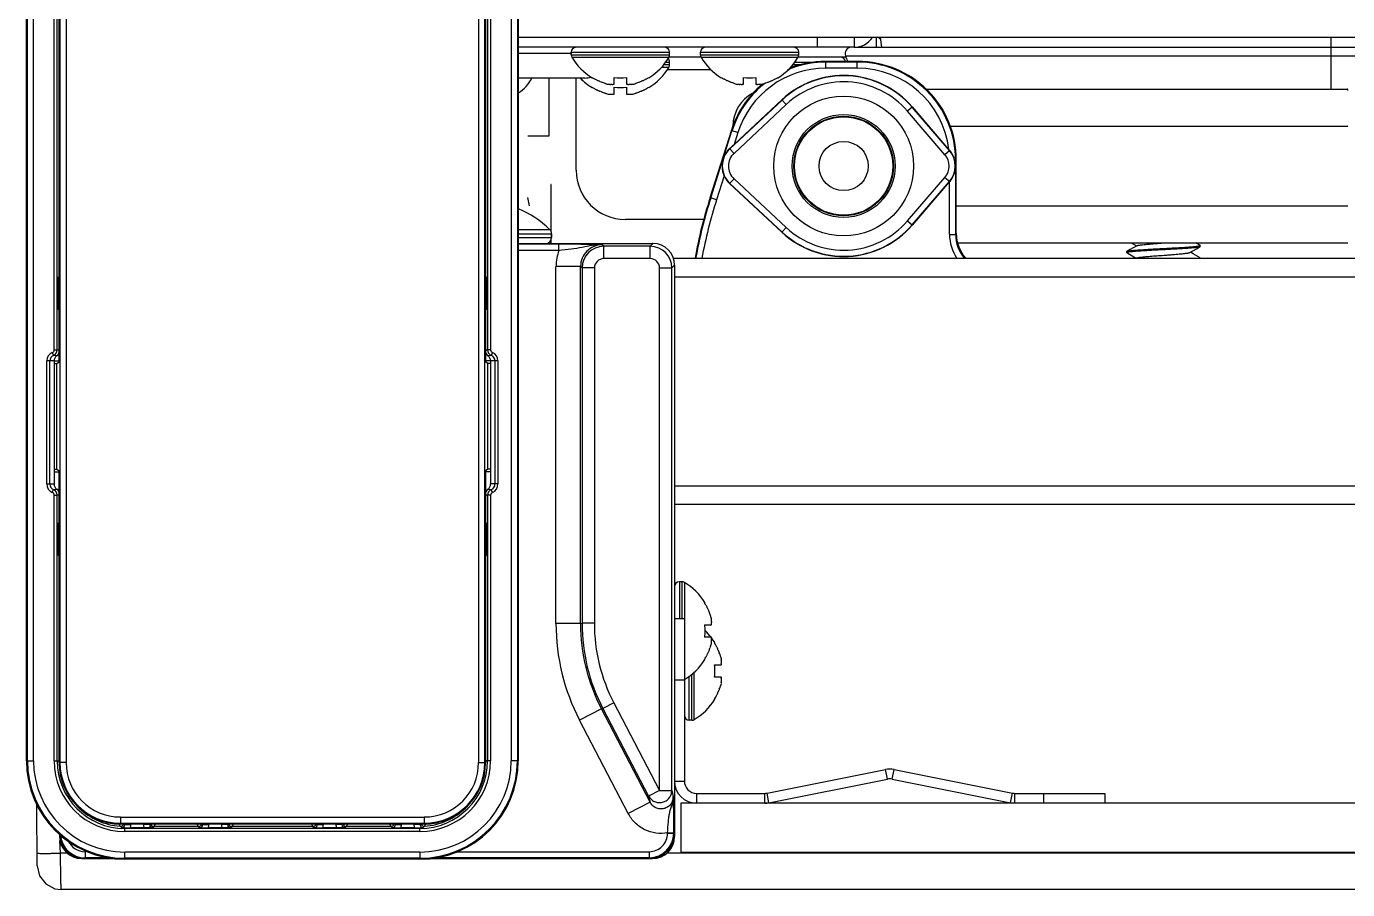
# Model space of a CAD drawing. Header units: millimetres. Extents: x -1538 to 3410, y -1646 to 2016.
# Drawn here: x -211.8 to -104.3, y -1587.9 to -1517.8 of the extents above; entities that cross this region are included whole.
import ezdxf

# ---------------------------------------------------------------- set-up
doc = ezdxf.new("R2010")
doc.units = ezdxf.units.MM
doc.header["$LTSCALE"] = 23.1
doc.layers.get('0').update_dxf_attribs({"linetype": 'CONTINUOUS'})

msp = doc.modelspace()

# ---------------------------------------------------------------- linework, layer by layer
at = {"linetype": 'Continuous'}
for p, q in [((-209.1, -1545.04), (-209.1, -1439.31)), ((-209.04, -1439.31), (-209.04, -1577.61)), ((-208.54, -1439.31), (-208.54, -1577.61)), ((-174.99, -1577.61), (-174.99, -1439.31)), ((-174.49, -1577.61), (-174.49, -1439.31)), ((-174.43, -1439.31), (-174.43, -1545.04)), ((-211.77, -1577.46), (-211.77, -1439.46)), ((-211.69, -1577.46), (-211.69, -1439.46)), ((-211.19, -1577.46), (-211.19, -1439.46)), ((-209.51, -1544.05), (-209.51, -1439.46)), ((-209.26, -1544.05), (-209.26, -1439.46)), ((-174.27, -1439.46), (-174.27, -1544.05)), ((-174.02, -1439.46), (-174.02, -1544.05)), ((-172.35, -1439.46), (-172.35, -1577.46)), ((-171.85, -1439.46), (-171.85, -1577.46)), ((-171.77, -1439.46), (-171.77, -1577.46)), ((647.03, -1518.66), (-171.77, -1518.66)), ((-147.47, -1518.66), (-147.47, -1519.46)), ((-144.47, -1518.66), (-144.47, -1519.46)), ((-142.67, -1518.66), (-142.67, -1519.46)), ((-142.22, -1519.46), (-142.32, -1518.66)), ((-105.72, -1518.66), (-105.72, -1522.86)), ((-144.47, -1519.46), (-171.77, -1519.46)), ((-167.42, -1519.96), (-171.75, -1519.96)), ((-167.47, -1519.86), (-159.47, -1519.86)), ((-167.47, -1520.06), (-167.47, -1519.86)), ((-159.47, -1520.06), (-159.47, -1519.86)), ((-156.97, -1519.86), (-148.97, -1519.86)), ((-156.97, -1520.06), (-156.97, -1519.86)), ((-148.97, -1520.06), (-148.97, -1519.86)), ((-144.47, -1519.46), (581.53, -1519.46)), ((-167.47, -1520.06), (-159.47, -1520.06)), ((-167.41, -1520.27), (-159.52, -1520.27)), ((-159.98, -1520.86), (-159.47, -1520.86)), ((-159.82, -1520.66), (-159.47, -1520.66)), ((-156.97, -1520.26), (-159.47, -1520.26)), ((-159.47, -1520.86), (-159.47, -1520.66)), ((-156.97, -1520.06), (-148.97, -1520.06)), ((-156.91, -1520.27), (-149.02, -1520.27)), ((-149.45, -1520.86), (-148.69, -1520.86)), ((-149.31, -1520.66), (-147.44, -1520.66)), ((-145.17, -1520.26), (-148.97, -1520.26)), ((-146.77, -1520.67), (-146.81, -1520.61)), ((-144.16, -1520.61), (-146.81, -1520.61)), ((-144.21, -1520.67), (-146.77, -1520.67)), ((-146.77, -1521.17), (-146.77, -1520.67)), ((-145.17, -1520.16), (564, -1520.16)), ((-144.21, -1520.67), (-144.16, -1520.61)), ((-144.21, -1521.17), (-144.21, -1520.67)), ((-166.37, -1521.96), (-171.77, -1521.96)), ((-169.26, -1526.66), (-169.26, -1521.96)), ((-167.07, -1529.46), (-167.07, -1521.96)), ((-165.77, -1521.94), (-165.77, -1521.91)), ((-163.97, -1522.46), (-163.97, -1521.91)), ((-162.97, -1521.91), (-162.97, -1522.46)), ((-161.17, -1521.91), (-161.17, -1521.94)), ((-160.13, -1521.07), (-159.52, -1521.07)), ((-159.67, -1521.26), (-156.12, -1521.26)), ((-155.27, -1521.94), (-155.27, -1521.91)), ((-153.47, -1522.46), (-153.47, -1521.91)), ((-152.47, -1521.91), (-152.47, -1522.46)), ((-150.67, -1521.91), (-150.67, -1521.94)), ((-149.61, -1521.07), (-149.43, -1521.07)), ((-144.21, -1521.17), (-146.77, -1521.17)), ((-165.77, -1522.74), (-165.77, -1522.71)), ((-163.97, -1523.26), (-163.97, -1522.71)), ((-162.97, -1522.71), (-162.97, -1523.26)), ((-161.17, -1522.71), (-161.17, -1522.74)), ((-138.61, -1522.86), (-104.38, -1522.86)), ((-150.33, -1523.75), (-154.57, -1527.71)), ((-150.34, -1523.73), (-154.23, -1527.36)), ((-149.99, -1524.11), (-154.23, -1528.08)), ((-150.34, -1523.73), (-149.99, -1524.11)), ((-139.73, -1524.31), (-140.13, -1524.65)), ((-137.09, -1528.19), (-140.13, -1524.65)), ((-136.71, -1527.86), (-139.75, -1524.33)), ((-136.77, -1527.76), (-139.73, -1524.31)), ((-154.43, -1526.19), (-156.19, -1531.7)), ((-156.13, -1531.71), (-154.4, -1526.24)), ((-154.4, -1526.24), (-154.43, -1526.19)), ((-153.92, -1526.39), (-154.4, -1526.24)), ((-153.92, -1526.39), (-154.23, -1527.36)), ((-147.71, -1525.86), (-147.64, -1525.86)), ((-142.99, -1525.86), (-142.92, -1525.86)), ((-136.67, -1525.86), (-104.32, -1525.86)), ((-171.01, -1526.66), (-169.26, -1526.66)), ((-154.23, -1528.08), (-154.59, -1527.7)), ((-136.69, -1527.85), (-137.09, -1528.19)), ((-136.69, -1527.85), (-136.77, -1527.76)), ((-136.21, -1528.66), (-136.27, -1528.66)), ((-136.21, -1528.66), (-136.16, -1528.61)), ((-136.21, -1534.67), (-136.21, -1528.66)), ((-136.16, -1534.61), (-136.16, -1528.61)), ((-155.04, -1529.9), (-155.66, -1531.86)), ((-154.23, -1530.15), (-154.59, -1530.53)), ((-154.59, -1530.53), (-150.34, -1534.5)), ((-154.57, -1530.52), (-150.33, -1534.48)), ((-154.23, -1530.15), (-149.99, -1534.11)), ((-140.13, -1533.57), (-137.09, -1530.04)), ((-139.75, -1533.9), (-136.71, -1530.36)), ((-139.73, -1533.91), (-136.71, -1530.4)), ((-137.09, -1530.04), (-136.69, -1530.38)), ((-136.71, -1534.67), (-136.71, -1530.4)), ((-170.87, -1532.34), (-171, -1531.66)), ((-156.13, -1531.71), (-156.19, -1531.7)), ((-155.66, -1531.86), (-156.13, -1531.71)), ((-147.71, -1532.36), (-147.64, -1532.36)), ((-142.99, -1532.36), (-142.92, -1532.36)), ((-136.16, -1532.36), (-104.32, -1532.36)), ((-156.67, -1533.46), (-163.07, -1533.46)), ((-140.13, -1533.57), (-139.73, -1533.91)), ((-171.77, -1534.26), (-169.22, -1534.26)), ((-171.77, -1534.62), (-169.07, -1534.62)), ((-171.77, -1534.91), (-169.07, -1534.91)), ((-169.1, -1534.45), (-169.1, -1534.26)), ((-169.07, -1534.91), (-169.07, -1534.62)), ((-169.07, -1534.62), (-169.07, -1534.91)), ((-149.99, -1534.11), (-150.34, -1534.5)), ((-136.71, -1534.67), (-136.21, -1534.67)), ((-136.16, -1534.61), (-136.21, -1534.67)), ((-171.77, -1535.41), (-160.82, -1535.41)), ((-168.48, -1535.47), (-171.77, -1535.47)), ((-168.48, -1535.97), (-171.77, -1535.97)), ((-169.1, -1535.41), (-169.1, -1535.07)), ((-168.48, -1535.97), (-168.48, -1535.47)), ((-164.83, -1535.64), (-164.96, -1535.52)), ((-161.04, -1535.64), (-164.83, -1535.64)), ((-164.83, -1536.64), (-164.83, -1535.64)), ((-161.04, -1535.64), (-160.82, -1535.41)), ((-161.04, -1536.64), (-161.04, -1535.64)), ((-136.05, -1535.36), (-104.32, -1535.36)), ((-122.3, -1536.07), (-122.32, -1536.09)), ((-122.32, -1536.09), (-122.32, -1536.14)), ((-122.32, -1536.09), (-122.32, -1536.14)), ((-121.94, -1535.36), (-121.51, -1535.61)), ((-116.33, -1535.57), (-116.69, -1535.36)), ((-116.33, -1535.57), (-116.32, -1535.59)), ((-116.33, -1535.65), (-116.32, -1535.64)), ((-116.32, -1535.59), (-116.32, -1535.64)), ((-116.32, -1535.59), (-116.32, -1535.64)), ((-161.04, -1536.64), (-164.83, -1536.64)), ((-159.29, -1537.39), (-159.07, -1537.16)), ((-159.16, -1536.61), (599.04, -1536.61)), ((-159.07, -1537.16), (-159.07, -1583.61)), ((-122.3, -1536.15), (-122.32, -1536.14)), ((-121.48, -1536.59), (-121.51, -1536.61)), ((-116.33, -1536.57), (-116.32, -1536.59)), ((-116.32, -1536.59), (-116.32, -1536.61)), ((-116.32, -1536.59), (-116.32, -1536.61)), ((-209.1, -1538.11), (-209.2, -1538.21)), ((-174.34, -1538.21), (-174.43, -1538.11)), ((-166.71, -1537.27), (-168.71, -1537.27)), ((-168.71, -1566.31), (-168.71, -1537.27)), ((-166.58, -1537.39), (-166.71, -1537.27)), ((-166.71, -1566.31), (-166.71, -1537.27)), ((-165.58, -1537.39), (-166.58, -1537.39)), ((-166.58, -1537.39), (-166.58, -1566.28)), ((-165.58, -1537.39), (-165.58, -1566.28)), ((-160.29, -1537.39), (-159.29, -1537.39)), ((-160.29, -1579.87), (-160.29, -1537.39)), ((-159.29, -1579.87), (-159.29, -1537.39)), ((-159.07, -1538.11), (598.93, -1538.11)), ((-209.2, -1540.02), (-209.2, -1538.91)), ((-174.33, -1538.91), (-174.33, -1540.02)), ((-209.2, -1540.72), (-209.1, -1540.82)), ((-174.43, -1540.82), (-174.34, -1540.72)), ((-209.66, -1544.28), (-209.56, -1544.51)), ((-209.51, -1544.05), (-209.26, -1544.05)), ((-174.02, -1544.05), (-174.27, -1544.05)), ((-173.87, -1544.28), (-173.97, -1544.51)), ((-210.11, -1554.96), (-210.11, -1544.96)), ((-209.52, -1544.96), (-210.11, -1544.96)), ((-209.86, -1554.96), (-209.86, -1544.96)), ((-209.52, -1544.96), (-209.52, -1554.96)), ((-209.52, -1544.96), (-209.1, -1544.96)), ((-209.52, -1545.17), (-209.3, -1545.17)), ((-209.3, -1545.17), (-209.1, -1545.04)), ((-209.3, -1553.76), (-209.3, -1545.17)), ((-174.02, -1544.96), (-174.43, -1544.96)), ((-174.24, -1545.17), (-174.43, -1545.04)), ((-174.02, -1545.17), (-174.24, -1545.17)), ((-174.24, -1553.76), (-174.24, -1545.17)), ((-173.43, -1544.96), (-174.02, -1544.96)), ((-174.02, -1544.96), (-174.02, -1554.96)), ((-173.67, -1544.96), (-173.67, -1554.96)), ((-173.43, -1544.96), (-173.43, -1554.96)), ((-209.52, -1553.76), (-209.3, -1553.76)), ((-209.52, -1553.96), (-209.1, -1553.96)), ((-209.3, -1553.76), (-209.1, -1553.89)), ((-209.1, -1577.61), (-209.1, -1553.89)), ((-174.24, -1553.76), (-174.43, -1553.89)), ((-174.43, -1553.89), (-174.43, -1577.61)), ((-174.02, -1553.96), (-174.43, -1553.96)), ((-174.02, -1553.76), (-174.24, -1553.76)), ((-210.11, -1554.96), (-209.52, -1554.96)), ((-209.66, -1555.65), (-209.56, -1555.42)), ((-173.43, -1554.96), (-174.02, -1554.96)), ((-173.87, -1555.65), (-173.97, -1555.42)), ((-159.07, -1555.11), (598.93, -1555.11)), ((-209.51, -1555.88), (-209.26, -1555.88)), ((-209.51, -1577.46), (-209.51, -1555.88)), ((-209.26, -1577.46), (-209.26, -1555.88)), ((-174.02, -1555.88), (-174.27, -1555.88)), ((-174.27, -1555.88), (-174.27, -1577.46)), ((-174.02, -1555.88), (-174.02, -1577.46)), ((-159.07, -1556.61), (598.93, -1556.61)), ((-209.1, -1558.11), (-209.2, -1558.21)), ((-174.34, -1558.21), (-174.43, -1558.11)), ((-209.2, -1560.02), (-209.2, -1558.91)), ((-174.33, -1558.91), (-174.33, -1560.02)), ((-209.2, -1560.72), (-209.1, -1560.82)), ((-174.43, -1560.82), (-174.34, -1560.72)), ((-158.47, -1562.91), (-158.67, -1562.91)), ((-158.67, -1562.91), (-158.67, -1565.91)), ((-158.47, -1562.91), (-158.47, -1565.91)), ((-158.26, -1562.97), (-158.26, -1565.91)), ((-156.62, -1564.61), (-156.59, -1564.61)), ((-158.27, -1565.91), (-159.07, -1565.91)), ((-158.27, -1565.91), (-158.27, -1579.11)), ((-166.71, -1566.31), (-168.71, -1566.31)), ((-166.71, -1566.31), (-166.58, -1566.28)), ((-165.58, -1566.28), (-166.58, -1566.28)), ((-156.62, -1566.41), (-156.07, -1566.41)), ((-156.07, -1567.41), (-156.62, -1567.41)), ((-155.82, -1567.86), (-155.79, -1567.86)), ((-156.59, -1569.21), (-156.62, -1569.21)), ((-157.67, -1574.16), (-157.67, -1570.43)), ((-157.46, -1574.11), (-157.46, -1570.26)), ((-155.82, -1569.66), (-155.27, -1569.66)), ((-158.27, -1570.91), (-159.07, -1570.91)), ((-157.87, -1574.16), (-157.87, -1570.57)), ((-155.27, -1570.66), (-155.82, -1570.66)), ((-155.79, -1572.46), (-155.82, -1572.46)), ((-165.01, -1573.23), (-166.79, -1574.16)), ((-165.01, -1573.23), (-164.89, -1573.2)), ((-161.06, -1580.83), (-165.01, -1573.23)), ((-164, -1572.74), (-164.89, -1573.2)), ((-164.89, -1573.2), (-161.18, -1580.33)), ((-164, -1572.74), (-160.29, -1579.87)), ((-162.83, -1581.75), (-166.79, -1574.16)), ((-157.67, -1574.16), (-157.87, -1574.16)), ((-211.77, -1577.46), (-211.19, -1577.46)), ((-209.51, -1577.46), (-209.26, -1577.46)), ((-209.26, -1577.46), (-209.1, -1577.46)), ((-209.04, -1577.61), (-209.1, -1577.61)), ((-208.54, -1577.61), (-209.04, -1577.61)), ((-174.99, -1577.61), (-174.49, -1577.61)), ((-174.49, -1577.61), (-174.43, -1577.61)), ((-174.27, -1577.46), (-174.43, -1577.46)), ((-174.43, -1577.61), (-174.43, -1577.61)), ((-174.02, -1577.46), (-174.27, -1577.46)), ((-171.77, -1577.46), (-172.35, -1577.46)), ((-151.55, -1580.09), (-141.92, -1578.17)), ((-151.39, -1580.88), (-141.76, -1578.95)), ((-141.76, -1578.95), (-141.92, -1578.17)), ((-141.37, -1578.95), (-141.21, -1578.17)), ((-141.37, -1578.95), (-131.74, -1580.88)), ((-141.21, -1578.17), (-131.58, -1580.09)), ((-160.29, -1579.87), (-161.18, -1580.33)), ((-160.29, -1579.87), (-159.29, -1579.87)), ((-159.29, -1579.87), (-159.17, -1580.37)), ((-159.07, -1579.11), (-158.27, -1579.11)), ((-157.27, -1580.11), (-151.74, -1580.11)), ((-157.27, -1580.91), (-157.27, -1580.11)), ((-151.74, -1580.91), (-151.74, -1580.11)), ((-151.39, -1580.88), (-151.55, -1580.09)), ((-131.74, -1580.88), (-131.58, -1580.09)), ((-131.39, -1580.11), (-124.07, -1580.11)), ((-131.39, -1580.91), (-131.39, -1580.11)), ((-129.07, -1580.11), (-129.07, -1580.91)), ((-124.07, -1580.11), (-124.07, -1580.91)), ((-210.89, -1585.99), (-210.93, -1581.01)), ((-161.06, -1580.83), (-162.83, -1581.75)), ((-161.18, -1580.33), (-161.06, -1580.83)), ((598.43, -1580.91), (-158.57, -1580.91)), ((-158.57, -1580.91), (-158.57, -1584.91)), ((-204.12, -1582.04), (-179.42, -1582.04)), ((-204.12, -1582.04), (-204.12, -1582.54)), ((-179.42, -1582.04), (-179.42, -1582.54)), ((-204.12, -1582.54), (-179.42, -1582.54)), ((-204.12, -1582.6), (-204.12, -1582.54)), ((-179.42, -1582.6), (-204.12, -1582.6)), ((-204.12, -1582.6), (-204.12, -1582.6)), ((-203.81, -1582.6), (-203.77, -1582.64)), ((-203.77, -1582.64), (-203.77, -1582.6)), ((-203.77, -1582.64), (-203.27, -1582.64)), ((-203.77, -1582.9), (-203.77, -1582.96)), ((-179.77, -1582.96), (-203.77, -1582.96)), ((-203.77, -1583.21), (-203.77, -1582.96)), ((-179.77, -1583.21), (-203.77, -1583.21)), ((-202.21, -1582.9), (-203.32, -1582.9)), ((-203.27, -1582.64), (-203.27, -1582.6)), ((-202.26, -1582.6), (-202.26, -1582.64)), ((-201.76, -1582.64), (-202.26, -1582.64)), ((-201.76, -1582.6), (-201.76, -1582.64)), ((-201.76, -1582.64), (-201.71, -1582.6)), ((-201.51, -1582.89), (-201.41, -1582.8)), ((-201.31, -1582.6), (-201.41, -1582.8)), ((-197.77, -1582.8), (-201.41, -1582.8)), ((-197.77, -1582.8), (-197.87, -1582.6)), ((-197.77, -1582.8), (-197.67, -1582.89)), ((-197.47, -1582.6), (-197.42, -1582.64)), ((-197.42, -1582.64), (-197.42, -1582.6)), ((-197.42, -1582.64), (-196.92, -1582.64)), ((-195.86, -1582.9), (-196.97, -1582.9)), ((-196.92, -1582.64), (-196.92, -1582.6)), ((-195.91, -1582.6), (-195.91, -1582.64)), ((-195.41, -1582.64), (-195.91, -1582.64)), ((-195.41, -1582.6), (-195.41, -1582.64)), ((-195.41, -1582.64), (-195.36, -1582.6)), ((-195.16, -1582.89), (-195.06, -1582.8)), ((-194.96, -1582.6), (-195.06, -1582.8)), ((-188.47, -1582.8), (-195.06, -1582.8)), ((-188.47, -1582.8), (-188.57, -1582.6)), ((-188.47, -1582.8), (-188.37, -1582.89)), ((-188.17, -1582.6), (-188.12, -1582.64)), ((-188.12, -1582.64), (-188.12, -1582.6)), ((-188.12, -1582.64), (-187.62, -1582.64)), ((-186.56, -1582.9), (-187.67, -1582.9)), ((-187.62, -1582.64), (-187.62, -1582.6)), ((-186.61, -1582.6), (-186.61, -1582.64)), ((-186.11, -1582.64), (-186.61, -1582.64)), ((-186.11, -1582.6), (-186.11, -1582.64)), ((-186.11, -1582.64), (-186.06, -1582.6)), ((-185.86, -1582.89), (-185.76, -1582.8)), ((-185.66, -1582.6), (-185.76, -1582.8)), ((-182.12, -1582.8), (-185.76, -1582.8)), ((-182.12, -1582.8), (-182.22, -1582.6)), ((-182.12, -1582.8), (-182.02, -1582.89)), ((-181.82, -1582.6), (-181.77, -1582.64)), ((-181.77, -1582.64), (-181.77, -1582.6)), ((-181.77, -1582.64), (-181.27, -1582.64)), ((-180.21, -1582.9), (-181.32, -1582.9)), ((-181.27, -1582.64), (-181.27, -1582.6)), ((-180.26, -1582.6), (-180.26, -1582.64)), ((-179.76, -1582.64), (-180.26, -1582.64)), ((-179.77, -1582.96), (-179.77, -1582.9)), ((-179.77, -1583.21), (-179.77, -1582.96)), ((-179.76, -1582.6), (-179.76, -1582.64)), ((-179.76, -1582.64), (-179.72, -1582.6)), ((-179.42, -1582.54), (-179.42, -1582.6)), ((-179.37, -1582.74), (-179.39, -1582.78)), ((-159.63, -1583.32), (-159.13, -1583.32)), ((-159.63, -1583.35), (-159.63, -1583.32)), ((-159.63, -1583.35), (-159.13, -1583.35)), ((-159.13, -1583.35), (-159.13, -1583.32)), ((-159.07, -1583.41), (-159.13, -1583.35)), ((-209.07, -1583.41), (-209.07, -1583.61)), ((-209, -1584.96), (-209.05, -1583.93)), ((-208.46, -1584.96), (-209, -1584.96)), ((-207.27, -1585.41), (-204.21, -1585.41)), ((-207, -1585.35), (-207.07, -1585.41)), ((-207, -1584.85), (-207, -1585.35)), ((-204.75, -1585.35), (-207, -1585.35)), ((-179.77, -1584.88), (-203.77, -1584.88)), ((-203.77, -1585.46), (-203.77, -1584.88)), ((-179.77, -1585.38), (-203.77, -1585.38)), ((-179.77, -1585.46), (-203.77, -1585.46)), ((-179.77, -1584.88), (-179.77, -1585.46)), ((-179.32, -1585.41), (-160.87, -1585.41)), ((-161.13, -1585.35), (-178.78, -1585.35)), ((-176.81, -1584.85), (-161.13, -1584.85)), ((-161.13, -1584.85), (-161.13, -1585.35)), ((-161.07, -1585.41), (-161.13, -1585.35)), ((209.43, -1584.96), (-159.67, -1584.96)), ((598.43, -1584.91), (-158.57, -1584.91)), ((-85.47, -1587.93), (-208.93, -1587.93))]:
    msp.add_line(p, q, dxfattribs=at)
for points in [[(-121.48, -1535.59), (-122.01, -1535.9), (-122.3, -1536.07)], [(-117.16, -1536.13), (-116.63, -1535.83), (-116.33, -1535.65)], [(-122.3, -1536.15), (-121.72, -1536.49), (-121.51, -1536.61)], [(-116.33, -1536.57), (-116.91, -1536.24), (-117.12, -1536.11)], [(-210.89, -1585.99), (-210.7, -1586.81), (-210.19, -1587.47), (-209.45, -1587.86), (-208.93, -1587.93)]]:
    msp.add_lwpolyline(points, dxfattribs=at)
for radius in [5.68, 4.18, 4.05, 4, 2]:
    msp.add_circle((-145.32, -1529.11), radius, dxfattribs=at)
for centre, radius, start, end in [((-144.47, -1517.66), 1.8, 270, 326.2028), ((-141.66, -1518.05), 1.01, 217.2653, 230.5336), ((-167.07, -1519.86), 0.4, 90, 180), ((-159.87, -1519.86), 0.4, 0, 90), ((-156.57, -1519.86), 0.4, 90, 180), ((-149.37, -1519.86), 0.4, 0, 90), ((-144.71, -1519.96), 0.5, 90, 202.8678), ((-167.07, -1520.06), 0.4, 180, 210.3012), ((-163.27, -1517.84), 4.8, 210.3012, 238.6273), ((-163.27, -1517.84), 4.8, 210.3012, 238.6273), ((-163.66, -1517.84), 4.8, 301.3727, 329.6988), ((-163.66, -1517.84), 4.8, 301.3727, 329.6988), ((-159.87, -1520.66), 0.4, 0, 46.7448), ((-159.87, -1520.06), 0.4, 329.6988, 360), ((-159.87, -1520.86), 0.4, 329.6988, 360), ((-156.57, -1520.06), 0.4, 180, 210.3012), ((-152.77, -1517.84), 4.8, 210.3012, 238.6273), ((-152.77, -1517.84), 4.8, 210.3012, 238.6273), ((-153.16, -1517.84), 4.8, 301.3727, 329.6988), ((-153.16, -1517.84), 4.8, 301.3727, 329.6988), ((-146.77, -1528.66), 8, 89.9998, 113.0077), ((-146.81, -1528.61), 8, 89.999, 111.4332), ((-149.37, -1520.06), 0.4, 329.6988, 360), ((-145.57, -1520.66), 0.4, 7.3494, 90), ((-127.12, -1512.54), 19.6, 202.8678, 204.3346), ((-144.21, -1528.66), 8, 359.9981, 90.0019), ((-144.16, -1528.61), 8, 359.9966, 90.0034), ((-172.97, -1520.96), 2.5, 298.7478, 336.2148), ((-163.27, -1518.64), 4.8, 223.8283, 238.6273), ((-163.27, -1518.64), 4.8, 223.951, 238.6273), ((-166.37, -1519.96), 2, 270, 285.2346), ((-163.28, -1517.86), 4.75, 238.4659, 241.0313), ((-163.28, -1517.86), 4.75, 241.0316, 241.9926), ((-163.28, -1517.86), 4.75, 241.9926, 243.3187), ((-163.28, -1517.87), 4.74, 243.3188, 244.4598), ((-163.47, -1518.16), 3.78, 262.3953, 277.6047), ((-163.65, -1517.87), 4.74, 295.5402, 296.6812), ((-163.65, -1517.86), 4.75, 296.6813, 298.0074), ((-163.65, -1517.86), 4.75, 298.0074, 298.9684), ((-163.65, -1517.86), 4.75, 298.9687, 301.5341), ((-163.66, -1518.64), 4.8, 301.3727, 329.6988), ((-163.66, -1518.64), 4.8, 301.3727, 329.6988), ((-152.78, -1517.86), 4.75, 238.4659, 241.0313), ((-152.78, -1517.86), 4.75, 241.0316, 241.9926), ((-152.78, -1517.86), 4.75, 241.9926, 243.3187), ((-152.78, -1517.87), 4.74, 243.3188, 244.4598), ((-146.77, -1528.66), 7.5, 89.9985, 162.3665), ((-152.97, -1518.16), 3.78, 262.3953, 277.6047), ((-153.15, -1517.87), 4.74, 295.5402, 296.6812), ((-153.15, -1517.86), 4.75, 296.6813, 298.0074), ((-153.15, -1517.86), 4.75, 298.0074, 298.9684), ((-153.15, -1517.86), 4.75, 298.9687, 301.5341), ((-145.32, -1529.11), 7.36, 40.6852, 133.0353), ((-145.32, -1529.11), 7.34, 40.6852, 133.0353), ((-144.21, -1528.66), 7.5, 6.9321, 90.0038), ((-163.28, -1518.66), 4.75, 238.4659, 241.0313), ((-163.28, -1518.66), 4.75, 241.0316, 241.9926), ((-163.28, -1518.66), 4.75, 241.9926, 243.3187), ((-163.28, -1518.67), 4.74, 243.3188, 244.4598), ((-163.29, -1517.87), 4.74, 244.4598, 245.4278), ((-163.29, -1518.67), 4.74, 244.4598, 245.4278), ((-163.29, -1517.87), 4.73, 245.4278, 246.6825), ((-163.29, -1518.67), 4.73, 245.4278, 246.6825), ((-163.29, -1517.88), 4.73, 246.6826, 247.4526), ((-163.29, -1518.68), 4.73, 246.6826, 247.4526), ((-163.29, -1517.88), 4.72, 247.4524, 248.9975), ((-163.29, -1518.68), 4.72, 247.4524, 248.9975), ((-163.3, -1517.89), 4.72, 248.9977, 249.4819), ((-163.3, -1518.69), 4.72, 248.9977, 249.4819), ((-163.3, -1517.9), 4.7, 249.4813, 251.5344), ((-163.3, -1518.7), 4.7, 249.4813, 251.5344), ((-163.31, -1517.92), 4.68, 251.535, 252.6227), ((-163.31, -1518.72), 4.68, 251.535, 252.6227), ((-163.31, -1517.94), 4.67, 252.6228, 253.6051), ((-163.31, -1518.74), 4.67, 252.6228, 253.6051), ((-163.32, -1517.97), 4.64, 253.6036, 255.6824), ((-164.21, -1520.47), 2.01, 262.7259, 264.7415), ((-164.21, -1520.49), 1.98, 264.7442, 265.3991), ((-164.21, -1520.5), 1.97, 265.3984, 266.7833), ((-164.22, -1520.51), 1.96, 266.7841, 267.6235), ((-164.22, -1520.52), 1.96, 267.6234, 268.8455), ((-164.22, -1520.52), 1.95, 268.8459, 270.9258), ((-164.22, -1520.52), 1.95, 270.9261, 271.9964), ((-164.22, -1520.52), 1.96, 271.9964, 273.0228), ((-164.22, -1520.51), 1.97, 273.0233, 274.286), ((-164.22, -1520.49), 1.98, 274.2856, 275.1372), ((-164.22, -1520.47), 2.01, 275.1401, 277.2744), ((-163.47, -1518.96), 3.78, 262.3953, 277.6047), ((-162.71, -1520.47), 2.01, 262.7256, 264.8598), ((-162.71, -1520.49), 1.98, 264.8627, 265.7144), ((-162.71, -1520.51), 1.97, 265.714, 266.9766), ((-162.72, -1520.52), 1.96, 266.9771, 268.0037), ((-162.72, -1520.52), 1.95, 268.0037, 269.0738), ((-162.72, -1520.52), 1.95, 269.0741, 270.1995), ((-162.72, -1520.52), 1.95, 270.1995, 271.1541), ((-162.72, -1520.52), 1.95, 271.1545, 272.3767), ((-162.72, -1520.51), 1.96, 272.3765, 273.2159), ((-162.72, -1520.5), 1.97, 273.2167, 274.6016), ((-162.72, -1520.49), 1.98, 274.6009, 275.2558), ((-162.72, -1520.47), 2.01, 275.2585, 277.2741), ((-163.61, -1517.97), 4.64, 284.3176, 286.3964), ((-163.62, -1517.94), 4.67, 286.3949, 287.3772), ((-163.62, -1518.74), 4.67, 286.3949, 287.3772), ((-163.63, -1517.92), 4.68, 287.3773, 288.465), ((-163.63, -1518.72), 4.68, 287.3773, 288.465), ((-163.63, -1517.9), 4.7, 288.4656, 290.5187), ((-163.63, -1518.7), 4.7, 288.4656, 290.5187), ((-163.64, -1517.89), 4.72, 290.5181, 291.0023), ((-163.64, -1518.69), 4.72, 290.5181, 291.0023), ((-163.64, -1517.88), 4.72, 291.0025, 292.5476), ((-163.64, -1518.68), 4.72, 291.0025, 292.5476), ((-163.64, -1517.88), 4.73, 292.5474, 293.3174), ((-163.64, -1518.68), 4.73, 292.5474, 293.3174), ((-163.64, -1517.87), 4.73, 293.3175, 294.5722), ((-163.64, -1518.67), 4.73, 293.3175, 294.5722), ((-163.65, -1517.87), 4.74, 294.5722, 295.5402), ((-163.65, -1518.67), 4.74, 294.5722, 295.5402), ((-163.65, -1518.67), 4.74, 295.5402, 296.6812), ((-163.65, -1518.66), 4.75, 296.6813, 298.0074), ((-163.65, -1518.66), 4.75, 298.0074, 298.9684), ((-163.65, -1518.66), 4.75, 298.9687, 301.5341), ((-152.79, -1517.87), 4.74, 244.4598, 245.4278), ((-152.79, -1517.87), 4.73, 245.4278, 246.6825), ((-152.79, -1517.88), 4.73, 246.6826, 247.4526), ((-152.79, -1517.88), 4.72, 247.4524, 248.9975), ((-152.8, -1517.89), 4.72, 248.9977, 249.4819), ((-152.8, -1517.9), 4.7, 249.4813, 251.5344), ((-146.81, -1528.61), 8, 129.9499, 162.366), ((-146.77, -1528.66), 8, 129.9125, 162.3651), ((-151.32, -1525.86), 3, 117.3508, 180), ((-152.81, -1517.92), 4.68, 251.535, 252.6227), ((-152.81, -1517.94), 4.67, 252.6228, 253.6051), ((-152.82, -1517.97), 4.64, 253.6036, 255.6824), ((-153.71, -1520.47), 2.01, 262.7259, 264.7415), ((-153.71, -1520.49), 1.98, 264.7442, 265.3991), ((-153.71, -1520.5), 1.97, 265.3984, 266.7833), ((-153.72, -1520.51), 1.96, 266.7841, 267.6235), ((-153.72, -1520.52), 1.96, 267.6234, 268.8455), ((-153.72, -1520.52), 1.95, 268.8459, 270.9258), ((-153.72, -1520.52), 1.95, 270.9261, 271.9964), ((-153.72, -1520.52), 1.96, 271.9964, 273.0228), ((-153.72, -1520.51), 1.97, 273.0233, 274.286), ((-153.72, -1520.49), 1.98, 274.2856, 275.1372), ((-153.72, -1520.47), 2.01, 275.1401, 277.2744), ((-152.21, -1520.47), 2.01, 262.7256, 264.8598), ((-152.21, -1520.49), 1.98, 264.8627, 265.7144), ((-152.21, -1520.51), 1.97, 265.714, 266.9766), ((-152.22, -1520.52), 1.96, 266.9771, 268.0037), ((-152.22, -1520.52), 1.95, 268.0037, 269.0738), ((-152.22, -1520.52), 1.95, 269.0741, 270.1995), ((-152.22, -1520.52), 1.95, 270.1995, 271.1541), ((-152.22, -1520.52), 1.95, 271.1545, 272.3767), ((-152.22, -1520.51), 1.96, 272.3765, 273.2159), ((-152.22, -1520.5), 1.97, 273.2167, 274.6016), ((-152.22, -1520.49), 1.98, 274.6009, 275.2558), ((-152.22, -1520.47), 2.01, 275.2585, 277.2741), ((-153.11, -1517.97), 4.64, 284.3176, 286.3964), ((-146.81, -1528.62), 8, 129.1605, 129.9504), ((-146.77, -1528.67), 8, 128.0708, 129.9133), ((-148.97, -1518.64), 4.8, 232.3216, 232.5967), ((-153.12, -1517.94), 4.67, 286.3949, 287.3772), ((-153.13, -1517.92), 4.68, 287.3773, 288.465), ((-153.13, -1517.9), 4.7, 288.4656, 290.5187), ((-153.14, -1517.89), 4.72, 290.5181, 291.0023), ((-153.14, -1517.88), 4.72, 291.0025, 292.5476), ((-153.14, -1517.88), 4.73, 292.5474, 293.3174), ((-153.14, -1517.87), 4.73, 293.3175, 294.5722), ((-153.15, -1517.87), 4.74, 294.5722, 295.5402), ((-145.32, -1529.11), 6.84, 40.6852, 133.0353), ((-163.32, -1518.77), 4.64, 253.6036, 255.6824), ((-164.21, -1521.27), 2.01, 262.7259, 264.7415), ((-164.21, -1521.29), 1.98, 264.7442, 265.3991), ((-164.21, -1521.3), 1.97, 265.3984, 266.7833), ((-164.22, -1521.31), 1.96, 266.7841, 267.6235), ((-164.22, -1521.32), 1.96, 267.6234, 268.8455), ((-164.22, -1521.32), 1.95, 268.8459, 270.9258), ((-164.22, -1521.32), 1.95, 270.9261, 271.9964), ((-164.22, -1521.32), 1.96, 271.9964, 273.0228), ((-164.22, -1521.31), 1.97, 273.0233, 274.286), ((-164.22, -1521.29), 1.98, 274.2856, 275.1372), ((-164.22, -1521.27), 2.01, 275.1401, 277.2744), ((-162.71, -1521.27), 2.01, 262.7256, 264.8598), ((-162.71, -1521.29), 1.98, 264.8627, 265.7144), ((-162.71, -1521.31), 1.97, 265.714, 266.9766), ((-162.72, -1521.32), 1.96, 266.9771, 268.0037), ((-162.72, -1521.32), 1.95, 268.0037, 269.0738), ((-162.72, -1521.32), 1.95, 269.0741, 270.1995), ((-162.72, -1521.32), 1.95, 270.1995, 271.1541), ((-162.72, -1521.32), 1.95, 271.1545, 272.3767), ((-162.72, -1521.31), 1.96, 272.3765, 273.2159), ((-162.72, -1521.3), 1.97, 273.2167, 274.6016), ((-162.72, -1521.29), 1.98, 274.6009, 275.2558), ((-162.72, -1521.27), 2.01, 275.2585, 277.2741), ((-163.61, -1518.77), 4.64, 284.3176, 286.3964), ((-153.27, -1529.11), 1.92, 133.0353, 226.9647), ((-153.26, -1529.13), 1.96, 132.7264, 160.4851), ((-153.27, -1529.11), 1.42, 133.0353, 226.9647), ((-138.16, -1529.11), 1.42, 319.3148, 40.6852), ((-138.16, -1529.11), 1.92, 319.3148, 40.6852), ((-138.18, -1529.13), 1.97, 13.802, 40.7907), ((-163.07, -1529.46), 4, 180, 270), ((-138.17, -1529.13), 1.95, 0.5091, 13.8131), ((-153.27, -1529.11), 1.94, 204.0696, 226.9647), ((-118.07, -1543.82), 39.99, 162.365, 169.616), ((-118.02, -1543.83), 39.99, 162.365, 169.6041), ((-175.07, -1540.36), 8.45, 46.2253, 66.9489), ((-175.07, -1540.36), 8.45, 46.2253, 66.941), ((-118.02, -1543.83), 39.49, 162.3649, 169.4708), ((-145.32, -1529.11), 7.36, 226.9647, 319.3148), ((-145.32, -1529.11), 7.34, 226.9647, 319.3148), ((-145.32, -1529.11), 6.84, 226.9647, 319.3148), ((-169.57, -1534.91), 0.5, 270, 360), ((-169.57, -1534.62), 0.5, 0, 46.2253), ((-133.21, -1534.67), 3.5, 179.9982, 213.8059), ((-133.21, -1534.67), 3, 179.9942, 220.6932), ((-133.16, -1534.61), 3, 179.9977, 221.9985), ((-164.95, -1537.27), 3.75, 159.8382, 179.9982), ((-164.96, -1537.27), 1.75, 89.9658, 180.0304), ((-164.83, -1537.39), 1.75, 90.0105, 179.9895), ((-161.04, -1537.39), 1.75, 0.0105, 89.9895), ((-160.87, -1537.21), 1.8, 88.4002, 90), ((-164.83, -1537.39), 0.75, 89.9974, 180.0022), ((-161.04, -1537.39), 0.75, 359.9974, 90.0022), ((-181.72, -1538.89), 27.48, 178.5682, 180.0359), ((-208.95, -1538.21), 0.25, 179.9521, 231.1871), ((-174.59, -1538.21), 0.25, 308.7879, 0.0477), ((-208.95, -1538.2), 0.751, 249.8412, 257.9487), ((-174.59, -1538.2), 0.751, 282.0542, 290.1589), ((-208.95, -1540.72), 0.751, 102.0542, 110.1589), ((-174.59, -1540.72), 0.751, 69.8412, 77.9487), ((-201.81, -1540.04), 27.48, 358.5682, 0.0359), ((-208.95, -1540.72), 0.25, 128.7879, 180.0477), ((-174.59, -1540.72), 0.25, 359.9521, 51.1871), ((-209.36, -1544.96), 0.75, 113.8901, 179.9913), ((-209.36, -1544.96), 0.5, 113.8661, 179.9834), ((-209.76, -1544.05), 0.25, 293.9001, 359.9984), ((-209.76, -1544.05), 0.5, 293.9068, 359.9916), ((-209.59, -1544.15), 0.5, 305.1185, 351.7992), ((-209.67, -1544.96), 0.998, 55.6411, 66.1036), ((-173.94, -1544.15), 0.5, 188.2008, 234.8815), ((-173.86, -1544.96), 1, 113.9139, 124.357), ((-173.77, -1544.05), 0.5, 180.0048, 246.0934), ((-173.77, -1544.05), 0.25, 180.0025, 246.099), ((-174.17, -1544.96), 0.5, 0.0166, 66.1339), ((-174.18, -1544.96), 0.75, 0.0084, 66.1102), ((-209.36, -1554.96), 0.75, 180.0084, 246.1102), ((-209.36, -1554.96), 0.5, 180.0166, 246.1339), ((-209.76, -1555.88), 0.5, 0.0048, 66.0934), ((-209.59, -1555.78), 0.5, 8.2008, 54.8815), ((-173.94, -1555.78), 0.5, 125.1185, 171.7992), ((-173.77, -1555.88), 0.5, 113.9068, 179.9916), ((-174.17, -1554.96), 0.5, 293.8661, 359.9834), ((-174.18, -1554.96), 0.75, 293.8901, 359.9913), ((-209.76, -1555.88), 0.25, 0.0025, 66.099), ((-209.67, -1554.96), 1, 293.9139, 304.357), ((-173.87, -1554.97), 0.998, 235.6411, 246.1036), ((-173.77, -1555.88), 0.25, 113.9001, 179.9984), ((-208.95, -1558.21), 0.25, 179.9521, 231.1871), ((-181.72, -1558.89), 27.48, 178.5682, 180.0359), ((-174.59, -1558.21), 0.25, 308.7879, 0.0477), ((-208.95, -1558.2), 0.751, 249.8412, 257.9487), ((-174.59, -1558.2), 0.751, 282.0542, 290.1589), ((-208.95, -1560.72), 0.751, 102.0542, 110.1589), ((-208.95, -1560.72), 0.25, 128.7879, 180.0477), ((-174.59, -1560.72), 0.751, 69.8412, 77.9487), ((-174.59, -1560.72), 0.25, 359.9521, 51.1871), ((-201.81, -1560.04), 27.48, 358.5682, 0.0359), ((-158.67, -1563.31), 0.4, 90, 180), ((-158.47, -1563.31), 0.4, 59.6988, 90), ((-160.69, -1567.11), 4.8, 31.4579, 59.6988), ((-160.67, -1567.1), 4.75, 28.9687, 31.5341), ((-160.67, -1567.1), 4.75, 28.0074, 28.9684), ((-160.67, -1567.1), 4.75, 26.6813, 28.0074), ((-160.66, -1567.1), 4.74, 25.5402, 26.6812), ((-160.66, -1567.09), 4.74, 24.5722, 25.5402), ((-160.66, -1567.09), 4.73, 23.3175, 24.5722), ((-160.65, -1567.09), 4.73, 22.5474, 23.3174), ((-160.64, -1567.09), 4.72, 21.0025, 22.5476), ((-160.64, -1567.08), 4.72, 20.5181, 21.0023), ((-160.63, -1567.08), 4.7, 18.4656, 20.5187), ((-160.61, -1567.07), 4.68, 17.3773, 18.465), ((-160.59, -1567.07), 4.67, 16.3949, 17.3772), ((-160.56, -1567.06), 4.64, 14.3176, 16.3964), ((-158.06, -1566.17), 2.01, 5.1401, 7.2744), ((-158.04, -1566.17), 1.98, 4.2856, 5.1372), ((-158.02, -1566.16), 1.97, 3.0233, 4.286), ((-158.01, -1566.16), 1.96, 1.9964, 3.0228), ((-158.01, -1566.16), 1.95, 0.9261, 1.9964), ((-158, -1566.16), 1.95, 358.8459, 0.9258), ((-151.71, -1566.31), 17, 179.9986, 207.5014), ((-151.71, -1566.31), 15, 179.9966, 207.5033), ((-151.59, -1566.28), 15, 179.9992, 207.5008), ((-151.59, -1566.28), 14, 179.9986, 207.5014), ((-160.37, -1566.91), 3.79, 0.0089, 7.5987), ((-160.37, -1566.91), 3.79, 352.4013, 359.9911), ((-159.89, -1570.36), 4.8, 37.9429, 46.438), ((-158.06, -1566.16), 2.01, 352.7259, 354.7415), ((-158.01, -1566.16), 1.96, 357.6234, 358.8455), ((-158.02, -1566.16), 1.96, 356.7841, 357.6235), ((-158.03, -1566.16), 1.97, 355.3984, 356.7833), ((-158.04, -1566.16), 1.98, 354.7442, 355.3991), ((-160.63, -1566.75), 4.7, 339.4813, 341.5344), ((-160.61, -1566.75), 4.68, 341.535, 342.6227), ((-160.59, -1566.76), 4.67, 342.6228, 343.6051), ((-160.56, -1566.77), 4.64, 343.6036, 345.6824), ((-158.06, -1567.67), 2.01, 5.2585, 7.2741), ((-158.06, -1567.66), 2.01, 352.7256, 354.8598), ((-159.89, -1570.36), 4.8, 31.4579, 37.2363), ((-158.04, -1567.67), 1.98, 4.6009, 5.2558), ((-158.03, -1567.66), 1.97, 3.2167, 4.6016), ((-158.02, -1567.66), 1.96, 2.3765, 3.2159), ((-158.01, -1567.66), 1.95, 1.1545, 2.3767), ((-158.01, -1567.66), 1.95, 358.0037, 359.0738), ((-158.01, -1567.66), 1.96, 356.9771, 358.0037), ((-158.02, -1567.66), 1.97, 355.714, 356.9766), ((-158.04, -1567.66), 1.98, 354.8627, 355.7144), ((-158.01, -1567.66), 1.95, 0.1995, 1.1541), ((-158, -1567.66), 1.95, 359.0741, 0.1995), ((-159.87, -1570.35), 4.75, 28.9687, 31.5341), ((-159.87, -1570.35), 4.75, 28.0074, 28.9684), ((-159.87, -1570.35), 4.75, 26.6813, 28.0074), ((-159.86, -1570.35), 4.74, 25.5402, 26.6812), ((-159.86, -1570.34), 4.74, 24.5722, 25.5402), ((-160.69, -1566.71), 4.8, 300.3012, 328.5421), ((-160.67, -1566.73), 4.75, 328.4659, 331.0313), ((-160.67, -1566.73), 4.75, 331.0316, 331.9926), ((-160.67, -1566.73), 4.75, 331.9926, 333.3187), ((-160.66, -1566.73), 4.74, 333.3188, 334.4598), ((-160.66, -1566.73), 4.74, 334.4598, 335.4278), ((-160.66, -1566.74), 4.73, 335.4278, 336.6825), ((-160.65, -1566.74), 4.73, 336.6826, 337.4526), ((-160.64, -1566.74), 4.72, 337.4524, 338.9975), ((-160.64, -1566.74), 4.72, 338.9977, 339.4819), ((-159.86, -1570.34), 4.73, 23.3175, 24.5722), ((-159.85, -1570.34), 4.73, 22.5474, 23.3174), ((-159.84, -1570.34), 4.72, 21.0025, 22.5476), ((-159.84, -1570.33), 4.72, 20.5181, 21.0023), ((-159.83, -1570.33), 4.7, 18.4656, 20.5187), ((-159.81, -1570.32), 4.68, 17.3773, 18.465), ((-159.79, -1570.32), 4.67, 16.3949, 17.3772), ((-159.76, -1570.31), 4.64, 14.3176, 16.3964), ((-157.26, -1569.42), 2.01, 5.1401, 7.2744), ((-157.24, -1569.42), 1.98, 4.2856, 5.1372), ((-157.22, -1569.41), 1.97, 3.0233, 4.286), ((-157.21, -1569.41), 1.96, 1.9964, 3.0228), ((-157.21, -1569.41), 1.95, 0.9261, 1.9964), ((-157.2, -1569.41), 1.95, 358.8459, 0.9258), ((-159.57, -1570.16), 3.79, 0.0089, 7.5987), ((-159.57, -1570.16), 3.79, 352.4013, 359.9911), ((-157.26, -1569.41), 2.01, 352.7259, 354.7415), ((-157.21, -1569.41), 1.96, 357.6234, 358.8455), ((-157.22, -1569.41), 1.96, 356.7841, 357.6235), ((-157.23, -1569.41), 1.97, 355.3984, 356.7833), ((-157.24, -1569.41), 1.98, 354.7442, 355.3991), ((-159.83, -1570), 4.7, 339.4813, 341.5344), ((-159.81, -1570), 4.68, 341.535, 342.6227), ((-159.79, -1570.01), 4.67, 342.6228, 343.6051), ((-159.76, -1570.02), 4.64, 343.6036, 345.6824), ((-157.26, -1570.92), 2.01, 5.2585, 7.2741), ((-157.26, -1570.91), 2.01, 352.7256, 354.8598), ((-157.24, -1570.92), 1.98, 4.6009, 5.2558), ((-157.23, -1570.91), 1.97, 3.2167, 4.6016), ((-157.22, -1570.91), 1.96, 2.3765, 3.2159), ((-157.21, -1570.91), 1.95, 1.1545, 2.3767), ((-157.21, -1570.91), 1.95, 358.0037, 359.0738), ((-157.21, -1570.91), 1.96, 356.9771, 358.0037), ((-157.22, -1570.91), 1.97, 355.714, 356.9766), ((-157.24, -1570.91), 1.98, 354.8627, 355.7144), ((-157.21, -1570.91), 1.95, 0.1995, 1.1541), ((-157.2, -1570.91), 1.95, 359.0741, 0.1995), ((-159.89, -1569.96), 4.8, 300.3012, 328.5421), ((-159.87, -1569.98), 4.75, 328.4659, 331.0313), ((-159.87, -1569.98), 4.75, 331.0316, 331.9926), ((-159.87, -1569.98), 4.75, 331.9926, 333.3187), ((-159.86, -1569.98), 4.74, 333.3188, 334.4598), ((-159.86, -1569.98), 4.74, 334.4598, 335.4278), ((-159.86, -1569.99), 4.73, 335.4278, 336.6825), ((-159.85, -1569.99), 4.73, 336.6826, 337.4526), ((-159.84, -1569.99), 4.72, 337.4524, 338.9975), ((-159.84, -1569.99), 4.72, 338.9977, 339.4819), ((-157.87, -1573.76), 0.4, 180, 270), ((-157.67, -1573.76), 0.4, 270, 300.3012), ((-203.77, -1577.46), 8, 180, 270), ((-203.77, -1577.46), 7.92, 180, 270), ((-203.77, -1577.46), 7.42, 180, 270), ((-203.77, -1577.46), 5.75, 180, 270), ((-203.77, -1577.46), 5.5, 180, 270), ((-204.12, -1577.61), 4.99, 180, 270), ((-204.12, -1577.61), 4.92, 180, 270), ((-204.12, -1577.61), 4.42, 180, 270), ((-179.77, -1577.46), 8, 270, 360), ((-179.77, -1577.46), 7.92, 270, 360), ((-179.77, -1577.46), 7.42, 270, 360), ((-179.77, -1577.46), 5.75, 270, 360), ((-179.77, -1577.46), 5.5, 270, 360), ((-179.42, -1577.61), 4.99, 270, 0), ((-179.42, -1577.61), 4.92, 270, 360), ((-179.42, -1577.61), 4.42, 270, 360), ((-141.57, -1579.93), 1.8, 78.6901, 101.3099), ((-141.57, -1579.93), 1, 78.6901, 101.3099), ((-157.27, -1579.11), 1.8, 180, 270), ((-157.27, -1579.11), 1, 180, 270), ((-151.74, -1579.11), 1, 270, 281.3099), ((-131.39, -1579.11), 1, 258.6901, 270), ((-151.74, -1579.11), 1.8, 270, 281.3099), ((-203.77, -1577.46), 5.33, 225.6999, 265.9978), ((-179.77, -1577.46), 5.33, 274.0022, 314.3002), ((-193.37, -1572.25), 15.06, 224.369, 224.9172), ((-204.02, -1582.64), 0.25, 267.082, 0.0573), ((-204.12, -1582.53), 0.254, 330.2527, 344.289), ((-203.33, -1551.68), 31.22, 269.1933, 270.0063), ((-201.5, -1582.64), 0.756, 180.0775, 200.086), ((-201.51, -1582.64), 0.25, 179.947, 270.053), ((-197.67, -1582.64), 0.25, 269.947, 0.053), ((-196.99, -1555.42), 27.48, 268.5682, 270.0359), ((-197.68, -1582.64), 0.756, 339.9136, 359.9229), ((-195.15, -1582.64), 0.756, 180.0775, 200.086), ((-195.16, -1582.64), 0.25, 179.947, 270.053), ((-188.37, -1582.64), 0.25, 269.947, 0.053), ((-187.69, -1555.42), 27.48, 268.5682, 270.0359), ((-188.38, -1582.64), 0.756, 339.9136, 359.9229), ((-185.85, -1582.64), 0.756, 180.0775, 200.086), ((-185.86, -1582.64), 0.25, 179.947, 270.053), ((-182.02, -1582.64), 0.25, 269.947, 0.053), ((-181.34, -1555.42), 27.48, 268.5682, 270.0359), ((-182.03, -1582.64), 0.756, 339.9136, 359.9229), ((-180.19, -1553.45), 29.45, 269.9693, 270.8311), ((-179.84, -1578.33), 4.57, 270.8865, 274.2887), ((-179.51, -1582.64), 0.25, 208.1992, 272.9161), ((-190.16, -1572.25), 15.06, 315.0827, 315.631), ((-189.53, -1577.98), 11.22, 334.8528, 335.7312), ((-161.13, -1583.35), 2, 270.0026, 359.9974), ((-161.13, -1583.35), 1.5, 269.997, 0.0033), ((-207.27, -1583.61), 1.8, 180, 270), ((-207, -1583.35), 2, 183.7942, 269.9978), ((-207, -1583.35), 1.5, 204.3478, 270.0018), ((-160.87, -1583.61), 1.8, 270, 360)]:
    msp.add_arc(centre, radius, start, end, dxfattribs=at)
for centre, major_axis, ratio, start_param, end_param in [((-154.22, -1527.34), (0.746, 0.697), 0.008548, -2.095299, -1.586014), ((-136.71, -1530.42), (0.5, 0.582), 0.011377, 1.512091, 1.557559), ((-160.82, -1537.16), (1.24, 1.24), 0.999695, -0.785246, 0.785246), ((-209.02, -1544.96), (-0.5, 0), 0.999391, -0.957392, 0), ((-174.52, -1544.96), (-0.5, 0), 0.999391, 3.141593, 4.098984), ((-209.02, -1554.96), (0.5, 0), 0.999391, 3.141593, 4.098984), ((-174.52, -1554.96), (0.5, 0), 0.999391, -0.957392, 0), ((-207.07, -1583.41), (1.41, 1.41), 0.999695, -3.926839, -2.356347), ((-161.07, -1583.41), (1.41, -1.41), 0.999695, -0.68665, 0.68665), ((-161.07, -1583.41), (-1.41, 1.41), 0.999695, -2.454943, -2.356347), ((-161.07, -1583.41), (-1.41, 1.41), 0.999695, -3.926839, -3.828242)]:
    msp.add_ellipse(centre, major_axis=major_axis, ratio=ratio, start_param=start_param, end_param=end_param, dxfattribs=at)
for points, knots in [([(-104.32, -1522.97), (-104.32, -1522.95), (-104.32, -1522.93), (-104.33, -1522.89), (-104.35, -1522.87), (-104.37, -1522.86), (-104.38, -1522.86)], [0, 0, 0, 0, 0.336659, 0.591295, 0.793742, 1, 1, 1, 1]), ([(-155.11, -1528.48), (-155.12, -1528.54), (-155.16, -1528.65), (-155.19, -1528.83), (-155.21, -1529.01), (-155.21, -1529.25), (-155.17, -1529.55), (-155.09, -1529.79), (-155.04, -1529.9)], [0, 0, 0, 0, 0.122804, 0.248031, 0.368479, 0.488761, 0.739069, 1, 1, 1, 1]), ([(-136.69, -1530.38), (-136.54, -1530.2), (-136.3, -1529.79), (-136.22, -1529.33), (-136.21, -1529.11)], [0, 0, 0, 0, 0.516402, 1, 1, 1, 1]), ([(-169.1, -1534.26), (-169.1, -1534), (-169.1, -1533.51), (-169.1, -1532.81), (-169.1, -1532.19), (-169.1, -1531.66), (-169.11, -1531.23), (-169.11, -1530.94), (-169.11, -1530.77), (-169.11, -1530.68), (-169.11, -1530.63), (-169.11, -1530.6), (-169.12, -1530.6)], [0, 0, 0, 0, 0.209132, 0.40131, 0.572329, 0.718467, 0.836528, 0.923957, 0.955565, 0.978844, 0.993677, 1, 1, 1, 1]), ([(-164.96, -1535.52), (-165.18, -1535.51), (-166.35, -1535.48), (-167.53, -1535.47), (-168.48, -1535.47)], [0, 0, 0, 0, 0.190745, 1, 1, 1, 1]), ([(-164.96, -1535.52), (-165.22, -1535.51), (-165.77, -1535.56), (-166.6, -1535.74), (-167.5, -1535.89), (-168.14, -1535.95), (-168.48, -1535.97)], [0, 0, 0, 0, 0.226971, 0.46015, 0.715585, 1, 1, 1, 1]), ([(-122.32, -1536.14), (-122.32, -1536.14), (-122.31, -1536.13), (-122.31, -1536.13), (-122.3, -1536.12), (-122.28, -1536.11), (-122.26, -1536.11), (-122.23, -1536.1), (-122.19, -1536.09), (-122.15, -1536.08), (-122.08, -1536.07), (-121.97, -1536.06), (-121.83, -1536.05), (-121.67, -1536.03), (-121.48, -1536.02), (-121.27, -1536), (-120.96, -1535.98), (-120.54, -1535.96), (-120.01, -1535.93), (-119.45, -1535.9), (-118.89, -1535.87), (-118.34, -1535.84), (-117.9, -1535.81), (-117.57, -1535.79), (-117.35, -1535.78), (-117.15, -1535.76), (-116.96, -1535.75), (-116.79, -1535.73), (-116.65, -1535.72), (-116.54, -1535.7), (-116.45, -1535.69), (-116.4, -1535.68), (-116.37, -1535.67), (-116.35, -1535.66), (-116.33, -1535.66), (-116.33, -1535.65)], [0, 0, 0, 0, 0.001381, 0.002328, 0.0035, 0.006591, 0.01073, 0.015938, 0.022218, 0.029565, 0.037967, 0.057872, 0.081768, 0.10945, 0.140673, 0.175156, 0.212591, 0.294942, 0.384758, 0.478796, 0.573659, 0.665921, 0.752251, 0.792206, 0.829534, 0.863897, 0.894988, 0.922529, 0.946275, 0.966022, 0.981608, 0.987806, 0.992931, 0.996988, 1, 1, 1, 1]), ([(-116.32, -1535.59), (-116.32, -1535.59), (-116.32, -1535.6), (-116.32, -1535.6), (-116.33, -1535.61), (-116.35, -1535.61), (-116.37, -1535.62), (-116.4, -1535.63), (-116.44, -1535.63), (-116.48, -1535.64), (-116.55, -1535.65), (-116.66, -1535.67), (-116.8, -1535.68), (-116.97, -1535.7), (-117.15, -1535.71), (-117.36, -1535.73), (-117.67, -1535.75), (-118.09, -1535.77), (-118.62, -1535.8), (-119.18, -1535.83), (-119.74, -1535.86), (-120.29, -1535.89), (-120.73, -1535.92), (-121.06, -1535.94), (-121.28, -1535.95), (-121.49, -1535.97), (-121.67, -1535.98), (-121.84, -1536), (-121.98, -1536.01), (-122.1, -1536.03), (-122.18, -1536.04), (-122.23, -1536.05), (-122.26, -1536.06), (-122.28, -1536.07), (-122.3, -1536.07), (-122.3, -1536.07)], [0, 0, 0, 0, 0.001381, 0.002328, 0.0035, 0.006591, 0.01073, 0.015937, 0.022217, 0.029565, 0.037967, 0.057871, 0.081767, 0.109449, 0.140671, 0.175154, 0.212589, 0.29494, 0.384754, 0.478791, 0.573654, 0.665916, 0.752246, 0.792202, 0.829531, 0.863895, 0.894986, 0.922527, 0.946274, 0.966021, 0.981608, 0.987806, 0.992931, 0.996988, 1, 1, 1, 1]), ([(-121.48, -1535.59), (-121.47, -1535.59), (-121.46, -1535.59), (-121.43, -1535.58), (-121.39, -1535.56), (-121.32, -1535.55), (-121.23, -1535.53), (-121.14, -1535.52), (-120.97, -1535.5), (-120.74, -1535.48), (-120.43, -1535.45), (-120.08, -1535.42), (-119.7, -1535.39), (-119.45, -1535.37), (-119.32, -1535.36)], [0, 0, 0, 0, 0.007456, 0.016759, 0.041019, 0.072832, 0.112032, 0.158351, 0.211442, 0.336228, 0.482433, 0.645365, 0.819766, 1, 1, 1, 1]), ([(-121.48, -1536.59), (-121.47, -1536.59), (-121.46, -1536.59), (-121.43, -1536.58), (-121.39, -1536.56), (-121.32, -1536.55), (-121.23, -1536.53), (-121.14, -1536.52), (-121.02, -1536.51), (-120.89, -1536.49), (-120.64, -1536.47), (-120.24, -1536.43), (-119.7, -1536.39), (-119.22, -1536.36), (-118.83, -1536.33), (-118.55, -1536.31), (-118.28, -1536.29), (-118.04, -1536.26), (-117.81, -1536.24), (-117.62, -1536.22), (-117.47, -1536.2), (-117.37, -1536.19), (-117.31, -1536.18), (-117.26, -1536.17), (-117.22, -1536.16), (-117.18, -1536.15), (-117.16, -1536.14), (-117.16, -1536.13)], [0, 0, 0, 0, 0.003728, 0.008379, 0.020509, 0.036416, 0.056016, 0.079176, 0.105721, 0.135446, 0.168115, 0.281064, 0.409884, 0.545242, 0.612302, 0.677317, 0.739102, 0.796535, 0.848573, 0.89428, 0.93284, 0.949225, 0.963585, 0.975868, 0.986033, 0.994067, 1, 1, 1, 1]), ([(-116.32, -1536.59), (-116.32, -1536.59), (-116.32, -1536.6), (-116.34, -1536.61), (-116.35, -1536.61), (-116.35, -1536.61)], [0, 0, 0, 0, 0.338146, 0.623632, 1, 1, 1, 1]), ([(-174.34, -1538.21), (-174.33, -1538.25), (-174.33, -1538.48), (-174.33, -1538.72), (-174.33, -1538.91)], [0, 0, 0, 0, 0.190122, 1, 1, 1, 1]), ([(-209.2, -1540.72), (-209.2, -1540.68), (-209.2, -1540.44), (-209.2, -1540.21), (-209.2, -1540.02)], [0, 0, 0, 0, 0.190128, 1, 1, 1, 1]), ([(-174.34, -1558.21), (-174.33, -1558.25), (-174.33, -1558.48), (-174.33, -1558.72), (-174.33, -1558.91)], [0, 0, 0, 0, 0.190122, 1, 1, 1, 1]), ([(-209.2, -1560.72), (-209.2, -1560.68), (-209.2, -1560.44), (-209.2, -1560.21), (-209.2, -1560.02)], [0, 0, 0, 0, 0.190122, 1, 1, 1, 1]), ([(-161.18, -1580.33), (-161.13, -1580.43), (-160.99, -1580.6), (-160.71, -1580.79), (-160.39, -1580.88), (-160.05, -1580.85), (-159.74, -1580.72), (-159.49, -1580.49), (-159.33, -1580.2), (-159.29, -1579.98), (-159.29, -1579.87)], [0, 0, 0, 0, 0.124827, 0.24983, 0.374871, 0.5, 0.625129, 0.75017, 0.875173, 1, 1, 1, 1]), ([(-159.17, -1580.37), (-159.17, -1580.48), (-159.21, -1580.7), (-159.36, -1581), (-159.61, -1581.23), (-159.93, -1581.37), (-160.26, -1581.39), (-160.59, -1581.3), (-160.87, -1581.11), (-161.01, -1580.93), (-161.06, -1580.83)], [0, 0, 0, 0, 0.124477, 0.249291, 0.374517, 0.500001, 0.625484, 0.75071, 0.875524, 1, 1, 1, 1]), ([(-159.63, -1583.32), (-159.61, -1583.03), (-159.59, -1582.59), (-159.53, -1582.04), (-159.47, -1581.68), (-159.38, -1581.35), (-159.27, -1581.03), (-159.19, -1580.71), (-159.17, -1580.48), (-159.17, -1580.37)], [0, 0, 0, 0, 0.298298, 0.432421, 0.553601, 0.665423, 0.774752, 0.886206, 1, 1, 1, 1]), ([(-159.13, -1583.32), (-159.13, -1582.71), (-159.13, -1581.72), (-159.15, -1580.74), (-159.17, -1580.37)], [0, 0, 0, 0, 0.627815, 1, 1, 1, 1]), ([(-159.63, -1583.32), (-159.94, -1583.38), (-160.59, -1583.4), (-161.51, -1583.11), (-162.3, -1582.55), (-162.68, -1582.04), (-162.83, -1581.75)], [0, 0, 0, 0, 0.250005, 0.499993, 0.749981, 1, 1, 1, 1]), ([(-204.14, -1582.78), (-204.14, -1582.78), (-204.17, -1582.71), (-204.2, -1582.65), (-204.23, -1582.59)], [0, 0, 0, 0, 0.078734, 1, 1, 1, 1]), ([(-203.77, -1582.9), (-203.79, -1582.9), (-203.88, -1582.9), (-203.97, -1582.89), (-204.04, -1582.89)], [0, 0, 0, 0, 0.279674, 1, 1, 1, 1]), ([(-201.51, -1582.89), (-201.55, -1582.89), (-201.79, -1582.9), (-202.02, -1582.9), (-202.21, -1582.9)], [0, 0, 0, 0, 0.190121, 1, 1, 1, 1]), ([(-201.65, -1582.6), (-201.64, -1582.66), (-201.58, -1582.76), (-201.47, -1582.8), (-201.41, -1582.8)], [0, 0, 0, 0, 0.500243, 1, 1, 1, 1]), ([(-197.77, -1582.8), (-197.72, -1582.8), (-197.6, -1582.76), (-197.54, -1582.66), (-197.53, -1582.6)], [0, 0, 0, 0, 0.499757, 1, 1, 1, 1]), ([(-195.16, -1582.89), (-195.2, -1582.89), (-195.44, -1582.9), (-195.67, -1582.9), (-195.86, -1582.9)], [0, 0, 0, 0, 0.190121, 1, 1, 1, 1]), ([(-195.3, -1582.6), (-195.29, -1582.66), (-195.23, -1582.76), (-195.12, -1582.8), (-195.06, -1582.8)], [0, 0, 0, 0, 0.500243, 1, 1, 1, 1]), ([(-188.47, -1582.8), (-188.42, -1582.8), (-188.3, -1582.76), (-188.24, -1582.66), (-188.23, -1582.6)], [0, 0, 0, 0, 0.499757, 1, 1, 1, 1]), ([(-185.86, -1582.89), (-185.9, -1582.89), (-186.14, -1582.9), (-186.37, -1582.9), (-186.56, -1582.9)], [0, 0, 0, 0, 0.190121, 1, 1, 1, 1]), ([(-186, -1582.6), (-185.99, -1582.66), (-185.93, -1582.76), (-185.82, -1582.8), (-185.76, -1582.8)], [0, 0, 0, 0, 0.500243, 1, 1, 1, 1]), ([(-182.12, -1582.8), (-182.07, -1582.8), (-181.95, -1582.76), (-181.89, -1582.66), (-181.88, -1582.6)], [0, 0, 0, 0, 0.499757, 1, 1, 1, 1]), ([(-210.89, -1584.96), (-210.89, -1584.97), (-210.82, -1584.97), (-210.74, -1584.99), (-210.55, -1584.99), (-210.32, -1584.99), (-210.04, -1584.99), (-209.59, -1584.98), (-209.24, -1584.97), (-209, -1584.96)], [0, 0, 0, 0, 0.020842, 0.077936, 0.17035, 0.2944, 0.445545, 0.618126, 1, 1, 1, 1]), ([(-208.93, -1587.93), (-208.93, -1587.93), (-208.93, -1587.9), (-208.94, -1587.87), (-208.94, -1587.79), (-208.95, -1587.7), (-208.95, -1587.57), (-208.96, -1587.36), (-208.96, -1587.03), (-208.97, -1586.59), (-208.98, -1586.08), (-208.99, -1585.53), (-209, -1585.15), (-209, -1584.96)], [0, 0, 0, 0, 0.00499, 0.019441, 0.043285, 0.076307, 0.118208, 0.168566, 0.292731, 0.444096, 0.616866, 0.8046, 1, 1, 1, 1])]:
    msp.add_open_spline(points, degree=3, knots=knots, dxfattribs=at)
for points in [[(-209.3, -1544.55), (-209.39, -1544.53), (-209.47, -1544.52), (-209.56, -1544.51)], [(-173.97, -1544.51), (-174.06, -1544.52), (-174.14, -1544.53), (-174.23, -1544.55)], [(-209.56, -1555.42), (-209.47, -1555.41), (-209.39, -1555.39), (-209.3, -1555.37)], [(-174.23, -1555.37), (-174.14, -1555.39), (-174.06, -1555.41), (-173.97, -1555.42)], [(-204.14, -1582.78), (-204.08, -1582.79), (-204.03, -1582.77), (-203.98, -1582.74)], [(-203.98, -1582.74), (-203.95, -1582.72), (-203.92, -1582.69), (-203.9, -1582.66)], [(-203.32, -1582.9), (-203.29, -1582.82), (-203.27, -1582.73), (-203.27, -1582.64)], [(-180.26, -1582.64), (-180.26, -1582.73), (-180.24, -1582.82), (-180.21, -1582.9)], [(-179.76, -1582.64), (-179.76, -1582.68), (-179.75, -1582.72), (-179.73, -1582.76)], [(-179.65, -1582.6), (-179.64, -1582.66), (-179.6, -1582.71), (-179.55, -1582.74)], [(-179.55, -1582.74), (-179.5, -1582.77), (-179.45, -1582.79), (-179.39, -1582.78)]]:
    msp.add_open_spline(points, degree=3, dxfattribs=at)

doc.saveas('drawing.dxf')
